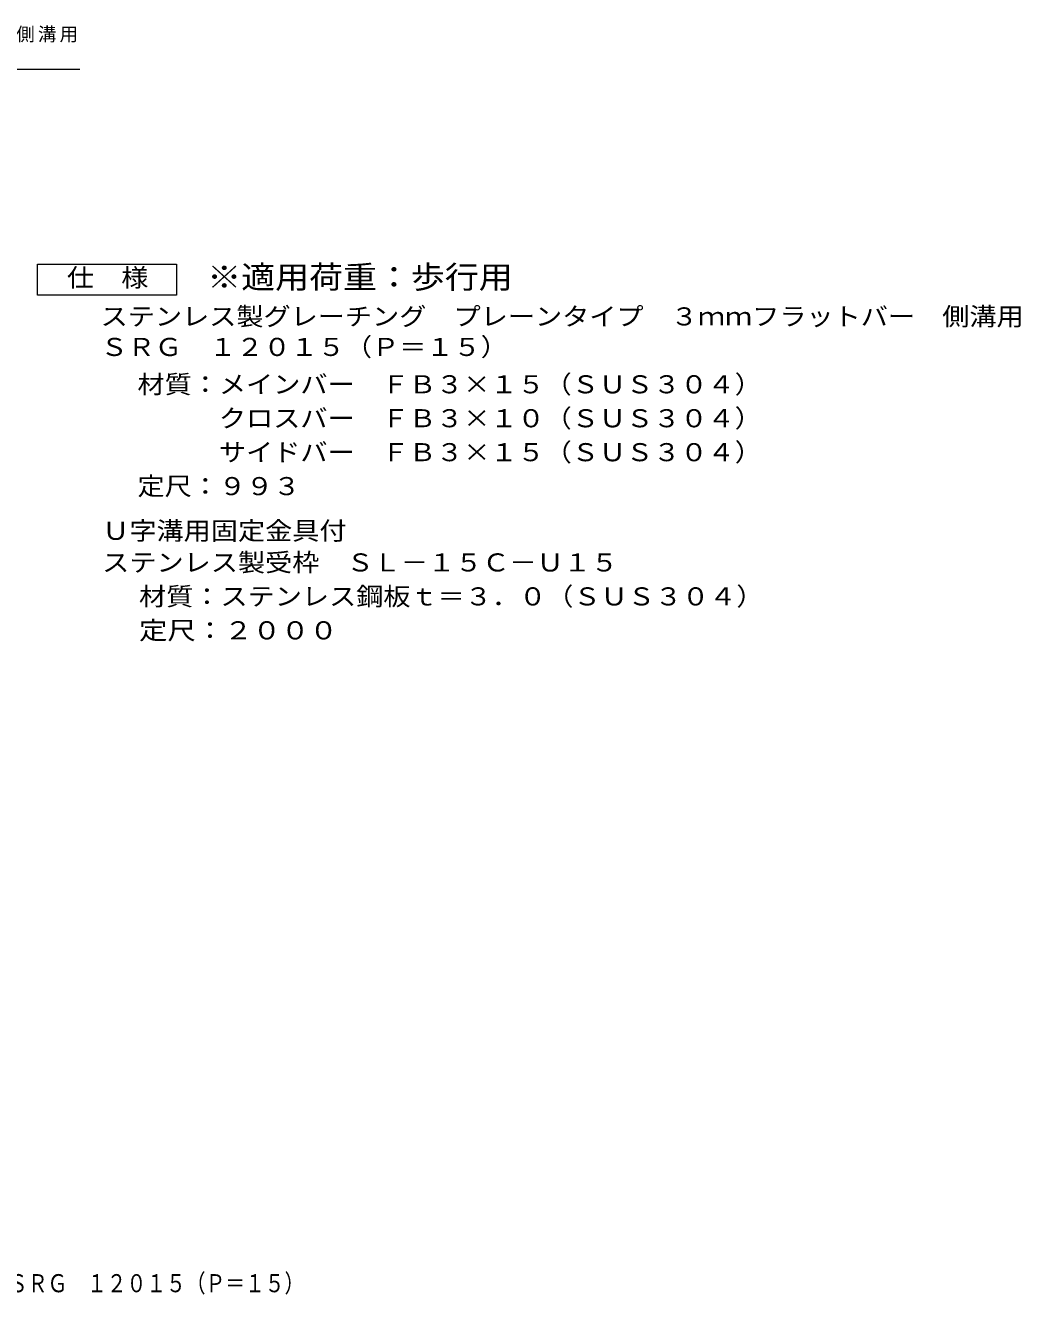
# Model space of a CAD drawing. Units: millimetres at full size; details may follow other scales. Extents: x -296 to 459, y -387 to 296.
# Drawn here: x 135.9 to 458.5, y -377.7 to 33.6 of the extents above; entities that cross this region are included whole.
import ezdxf
from ezdxf.enums import TextEntityAlignment as Align

# ---------------------------------------------------------------- set-up
doc = ezdxf.new("R2010")
doc.units = ezdxf.units.MM
doc.header["$LTSCALE"] = 2
doc.layers.add('D-5', color=7, linetype='Continuous', lineweight=9)
doc.layers.add('F-0_F-0ﾚｲﾔ', color=2, linetype='Continuous')
doc.styles.add('ＭＳ ゴシック', font='')
doc.styles.get('ＭＳ ゴシック').set_extended_font_data('MS Gothic')

msp = doc.modelspace()

# ---------------------------------------------------------------- linework, layer by layer
at = {"layer": 'D-5'}
msp.add_line((6.234, 19.403), (153.588, 19.403), dxfattribs=at)
msp.add_lwpolyline([(139.887, -53.855), (139.887, -43.855), (184.887, -43.855), (184.887, -53.855)], close=True, dxfattribs=at)

# ---------------------------------------------------------------- texts
at = {"layer": 'D-5', "color": 2, "style": 'ＭＳ ゴシック'}
for s, width, p in [('仕\u3000様', 1.1, (149.387, -52.855)), ('ステンレス製グレーチング\u3000プレーンタイプ\u3000３ｍｍフラットバー\u3000側溝用\u3000', 1.1, (160.305, -65.44)), ('ＳＲＧ\u3000１２０１５（Ｐ＝１５）', 1.1, (160.305, -75.331)), ('材質：メインバー\u3000ＦＢ３×１５（ＳＵＳ３０４）', 1.1, (172.247, -87.44)), ('\u3000\u3000\u3000クロスバー\u3000ＦＢ３×１０（ＳＵＳ３０４）', 1.1, (172.247, -98.44)), ('\u3000\u3000\u3000サイドバー\u3000ＦＢ３×１５（ＳＵＳ３０４）', 1.1, (172.247, -109.44)), ('定尺：９９３', 1.1, (172.247, -120.44)), ('Ｕ字溝用固定金具付', 1.1, (160.819, -134.907)), ('ステンレス製受枠\u3000ＳＬ－１５Ｃ－Ｕ１５', 1.1, (160.819, -145.167)), ('材質：ステンレス鋼板ｔ＝３．０（ＳＵＳ３０４）', 1.1, (172.762, -156.167)), ('定尺：２０００', 1.15, (172.762, -167.167))]:
    msp.add_text(s, height=5.865, dxfattribs=dict(at, width=width)).set_placement(p, align=Align.BOTTOM_LEFT)
at = {"layer": 'D-5', "color": 3, "style": 'ＭＳ ゴシック', "width": 1.1}
msp.add_text('※適用荷重：歩行用', height=7.331, dxfattribs=at).set_placement((194.887, -53.855), align=Align.BOTTOM_LEFT)
at = {"layer": 'D-5', "insert": (6.586, 28.005), "char_height": 4.399, "attachment_point": 7, "style": 'ＭＳ ゴシック'}
msp.add_mtext('\\T1.17;プレーンタイプ\u3000３ｍｍフラットバー\u3000側溝用', dxfattribs=at)
at = {"layer": 'F-0_F-0ﾚｲﾔ', "style": 'ＭＳ ゴシック', "width": 0.8}
msp.add_text('ステンレス製グレーチング\u3000プレーンタイプ\u3000３ｍｍフラットバー\u3000側溝用\u3000ＳＲＧ\u3000１２０１５（Ｐ＝１５）', height=5.865, dxfattribs=at).set_placement((-93.678, -378.728), align=Align.BOTTOM_LEFT)

doc.saveas('drawing.dxf')
